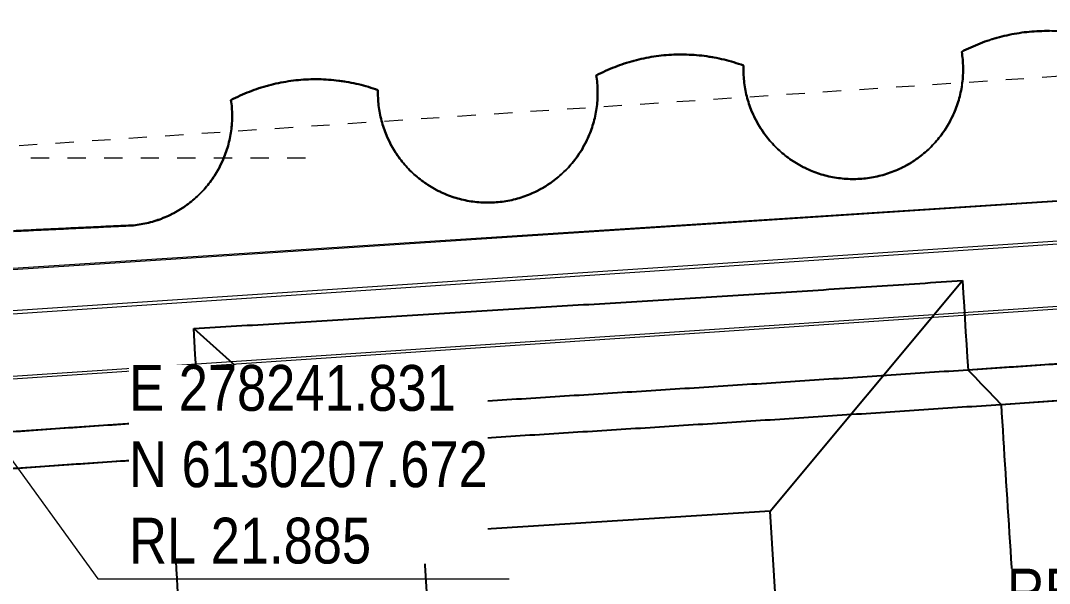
# Model space of a CAD drawing. Header units: metres. Extents: x -1161 to -1081, y 0 to 563.
# Drawn here: x -1104.68 to -1099.06, y 542.79 to 545.87 of the extents above; entities that cross this region are included whole.
import ezdxf

# ---------------------------------------------------------------- set-up
doc = ezdxf.new("R2010")
doc.units = ezdxf.units.M
doc.linetypes.add('JacobsGridLine', pattern=[0.0145, 0.01, -0.001, 0.0025, -0.001])
for name, color, linetype, lineweight in [('A-FLOR', 7, 'Continuous', 50), ('A-GENM', 7, 'Continuous', 35), ('G-ANNO-DIMS', 7, 'Continuous', 9), ('G-ANNO-TEXT', 7, 'Continuous', 9), ('S-GRID', 7, 'Continuous', 9)]:
    doc.layers.add(name, color=color, linetype=linetype, lineweight=lineweight)
doc.styles.add('Arial Narrow_2', font='ARIALN.TTF', dxfattribs={"height": 0.25})

# ---------------------------------------------------------------- blocks, each defined once
blk = doc.blocks.new('Top of Pavement - RL A - Top of Pavement - RL A-68818558-DRG-2873121 - DECK SLAB GENERAL ARRANGEMENT PLAN')
at = {"layer": 'A-GENM', "color": 9, "lineweight": 25, "true_color": 0xbebebe}
for points, knots in [([(143.5467, 1.6224), (143.5283, 1.6768), (143.465, 1.8639), (143.3567, 2.1838), (143.2218, 2.5821), (143.0872, 2.9805), (142.9528, 3.379), (142.8189, 3.7777), (142.6854, 4.1765), (142.5519, 4.5753), (142.4183, 4.9741), (142.2845, 5.3728), (142.173, 5.7051), (142.0841, 5.971), (141.9954, 6.2369), (141.9069, 6.503), (141.8175, 6.7687), (141.7497, 6.9678), (141.6814, 7.1667), (141.6137, 7.3658), (141.5475, 7.5654), (141.4836, 7.7657), (141.4228, 7.967), (141.3447, 8.2363), (141.2518, 8.5744), (141.1435, 8.9808), (141.0365, 9.3875), (140.9286, 9.794), (140.8203, 10.2004), (140.7122, 10.6069), (140.6043, 11.0134), (140.5236, 11.3171), (140.4789, 11.4853), (140.4702, 11.5181)], [-0.67459327, -0.67459327, -0.67459327, -0.67459327, -0.6734104, -0.67052023, -0.66763006, -0.66473988, -0.66184971, -0.65895954, -0.65606936, -0.65317919, -0.65028902, -0.64739884, -0.64450867, -0.64306358, -0.6416185, -0.63872832, -0.63728324, -0.63583815, -0.63439306, -0.63294798, -0.63150289, -0.6300578, -0.62861272, -0.62716763, -0.62427746, -0.62138728, -0.61849711, -0.61560694, -0.61271676, -0.60982659, -0.60693642, -0.60404624, -0.60334785, -0.60334785, -0.60334785, -0.60334785]), ([(141.17, 8.1234), (141.1892, 8.056), (141.2282, 7.9213), (141.2891, 7.7201), (141.3529, 7.5197), (141.4192, 7.3202), (141.4869, 7.1211), (141.5552, 6.9222), (141.623, 6.7231), (141.7123, 6.4573), (141.7787, 6.2578), (141.823, 6.1248)], [0.62716763, 0.62716763, 0.62716763, 0.62716763, 0.62861272, 0.6300578, 0.63150289, 0.63294798, 0.63439306, 0.63583815, 0.63728324, 0.63872832, 0.6416185, 0.6416185, 0.6416185, 0.6416185]), ([(141.823, 6.1248), (141.8452, 6.0583), (141.8895, 5.9253), (141.9785, 5.6594), (142.09, 5.3272), (142.2238, 4.9285), (142.3574, 4.5297), (142.4908, 4.1308), (142.6243, 3.732), (142.7582, 3.3333), (142.8478, 3.0677), (142.8927, 2.9349)], [0.6416185, 0.6416185, 0.6416185, 0.6416185, 0.64306358, 0.64450867, 0.64739884, 0.65028902, 0.65317919, 0.65606936, 0.65895954, 0.66184971, 0.66473988, 0.66473988, 0.66473988, 0.66473988]), ([(142.8927, 2.9349), (142.9375, 2.8021), (143.0273, 2.5365), (143.1621, 2.1381), (143.297, 1.7398), (143.4318, 1.3415), (143.5666, 0.9431), (143.7014, 0.5448), (143.8362, 0.1465), (143.971, -0.2519), (144.1058, -0.6502), (144.2406, -1.0485), (144.3754, -1.4469), (144.4909, -1.7881), (144.5615, -1.9966), (144.5871, -2.0723)], [0.66473988, 0.66473988, 0.66473988, 0.66473988, 0.66763006, 0.67052023, 0.6734104, 0.67630058, 0.67919075, 0.68208092, 0.6849711, 0.68786127, 0.69075145, 0.69364162, 0.69653179, 0.69942197, 0.7010705, 0.7010705, 0.7010705, 0.7010705])]:
    blk.add_open_spline(points, degree=3, knots=knots, dxfattribs=at)
blk = doc.blocks.new('T2DPAA-T2D-C3S-RS-M3D-100334_rvt-1-DRG-2873121 - DECK SLAB GENERAL ARRANGEMENT PLAN')
at = {"layer": 'A-GENM', "color": 254, "lineweight": 25, "true_color": 0xd1d1d1}
for p, q in [((-1100.5864, 543.1896), (-1099.536, 544.448)), ((-1103.7339, 544.1856), (-1103.1032, 543.6229)), ((-1103.102, 543.6218), (-1103.0803, 543.6025)), ((-1103.0798, 543.6021), (-1102.4823, 543.069)), ((-1100.5864, 543.1896), (-1102.4823, 543.069)), ((-1100.4856, 541.5934), (-1100.5864, 543.1896)), ((-1102.4823, 543.069), (-1102.4349, 542.3176))]:
    blk.add_line(p, q, dxfattribs=at)
at = {"layer": 'A-GENM', "color": 9, "lineweight": 25, "true_color": 0xbebebe, "flags": 128}
for points in [[(-1099.536, 544.448), (-1099.5315, 544.3782), (-1099.527, 544.3084), (-1099.5226, 544.2386), (-1099.5181, 544.1688), (-1099.5136, 544.099), (-1099.5092, 544.0292), (-1099.5047, 543.9594)], [(-1103.7033, 543.6898), (-1103.7077, 543.7607), (-1103.712, 543.8315), (-1103.7164, 543.9023), (-1103.7208, 543.9731), (-1103.7251, 544.044), (-1103.7295, 544.1148), (-1103.7339, 544.1856)], [(-1099.5047, 543.9594), (-1099.4687, 543.9219), (-1099.4328, 543.8844), (-1099.3968, 543.8469), (-1099.3609, 543.8095), (-1099.3249, 543.772)], [(-1103.865, 543.4804), (-1103.8327, 543.5223), (-1103.8003, 543.5642), (-1103.768, 543.606), (-1103.7357, 543.6479), (-1103.704, 543.6889)]]:
    blk.add_lwpolyline(points, dxfattribs=at)
at = {"layer": 'A-GENM', "color": 9, "lineweight": 25, "true_color": 0xbebebe}
for points in [[(-1099.3339, 545.7763), (-1099.3161, 545.7811), (-1099.2982, 545.7853), (-1099.2802, 545.7891)], [(-1099.2802, 545.7891), (-1099.2621, 545.7929), (-1099.244, 545.7961), (-1099.2258, 545.7989)], [(-1099.2258, 545.7989), (-1099.2076, 545.8016), (-1099.1893, 545.8039), (-1099.171, 545.8057)], [(-1099.171, 545.8057), (-1099.1526, 545.8074), (-1099.1343, 545.8087), (-1099.1159, 545.8094)], [(-1099.1159, 545.8094), (-1099.0975, 545.8101), (-1099.0791, 545.8103), (-1099.0606, 545.8101)], [(-1099.4898, 545.7205), (-1099.473, 545.7281), (-1099.456, 545.7353), (-1099.4389, 545.742)], [(-1099.4389, 545.742), (-1099.4217, 545.7487), (-1099.4044, 545.7549), (-1099.3869, 545.7606)], [(-1101.2759, 545.6605), (-1101.2579, 545.6643), (-1101.2397, 545.6675), (-1101.2215, 545.6703)], [(-1101.2215, 545.6703), (-1101.2033, 545.6731), (-1101.185, 545.6753), (-1101.1666, 545.6771)], [(-1101.1666, 545.6771), (-1101.1483, 545.6788), (-1101.1299, 545.6801), (-1101.1115, 545.6808)], [(-1101.1115, 545.6808), (-1101.0931, 545.6815), (-1101.0747, 545.6817), (-1101.0562, 545.6815)], [(-1101.0562, 545.6815), (-1101.0378, 545.6812), (-1101.0194, 545.6804), (-1101.001, 545.6791)], [(-1101.001, 545.6791), (-1100.9826, 545.6778), (-1100.9643, 545.676), (-1100.946, 545.6736)], [(-1100.946, 545.6736), (-1100.9278, 545.6713), (-1100.9095, 545.6685), (-1100.8914, 545.6652)], [(-1099.5394, 545.6963), (-1099.5231, 545.7048), (-1099.5066, 545.7129), (-1099.4898, 545.7205)], [(-1099.5342, 545.654), (-1099.5354, 545.6681), (-1099.5372, 545.6822), (-1099.5394, 545.6963)], [(-1101.4347, 545.6134), (-1101.4175, 545.6201), (-1101.4002, 545.6263), (-1101.3827, 545.632)], [(-1101.3297, 545.6477), (-1101.3119, 545.6525), (-1101.2939, 545.6568), (-1101.2759, 545.6605)], [(-1100.8914, 545.6652), (-1100.8733, 545.6619), (-1100.8553, 545.658), (-1100.8374, 545.6537)], [(-1100.8374, 545.6537), (-1100.8195, 545.6494), (-1100.8017, 545.6446), (-1100.784, 545.6393)], [(-1100.784, 545.6393), (-1100.7664, 545.634), (-1100.7489, 545.6282), (-1100.7316, 545.622)], [(-1100.7316, 545.622), (-1100.7321, 545.6078), (-1100.732, 545.5936), (-1100.7315, 545.5795)], [(-1099.532, 545.6114), (-1099.5322, 545.6256), (-1099.533, 545.6398), (-1099.5342, 545.654)], [(-1101.5353, 545.5676), (-1101.519, 545.5762), (-1101.5024, 545.5843), (-1101.4856, 545.5919)], [(-1101.5301, 545.5254), (-1101.5313, 545.5395), (-1101.533, 545.5536), (-1101.5353, 545.5676)], [(-1101.4856, 545.5919), (-1101.4688, 545.5995), (-1101.4519, 545.6067), (-1101.4347, 545.6134)], [(-1100.7315, 545.5795), (-1100.731, 545.5653), (-1100.73, 545.5512), (-1100.7284, 545.5371)], [(-1099.5366, 545.5264), (-1099.5349, 545.5405), (-1099.5336, 545.5547), (-1099.5328, 545.5688)], [(-1099.5328, 545.5688), (-1099.532, 545.583), (-1099.5318, 545.5972), (-1099.532, 545.6114)], [(-1103.3248, 545.5129), (-1103.307, 545.5176), (-1103.2891, 545.5219), (-1103.2711, 545.5256)], [(-1103.2711, 545.5256), (-1103.2531, 545.5294), (-1103.2349, 545.5326), (-1103.2168, 545.5354)], [(-1103.2168, 545.5354), (-1103.1986, 545.5381), (-1103.1803, 545.5404), (-1103.162, 545.5421)], [(-1103.162, 545.5421), (-1103.1437, 545.5439), (-1103.1253, 545.5451), (-1103.1069, 545.5458)], [(-1103.1069, 545.5458), (-1103.0886, 545.5466), (-1103.0702, 545.5468), (-1103.0518, 545.5465)], [(-1103.0518, 545.5465), (-1103.0334, 545.5462), (-1103.015, 545.5454), (-1102.9967, 545.5441)], [(-1102.9967, 545.5441), (-1102.9783, 545.5428), (-1102.96, 545.541), (-1102.9417, 545.5387)], [(-1102.9417, 545.5387), (-1102.9235, 545.5364), (-1102.9053, 545.5336), (-1102.8872, 545.5303)], [(-1102.8872, 545.5303), (-1102.8691, 545.527), (-1102.8511, 545.5232), (-1102.8332, 545.5189)], [(-1102.8332, 545.5189), (-1102.8154, 545.5146), (-1102.7976, 545.5098), (-1102.78, 545.5045)], [(-1102.78, 545.5045), (-1102.7624, 545.4992), (-1102.7449, 545.4934), (-1102.7276, 545.4872)], [(-1101.5279, 545.4828), (-1101.5281, 545.497), (-1101.5288, 545.5112), (-1101.5301, 545.5254)], [(-1100.7284, 545.5371), (-1100.7269, 545.5231), (-1100.7249, 545.509), (-1100.7224, 545.4951)], [(-1099.5435, 545.4844), (-1099.5407, 545.4983), (-1099.5384, 545.5123), (-1099.5366, 545.5264)], [(-1103.5301, 545.433), (-1103.5138, 545.4415), (-1103.4972, 545.4496), (-1103.4805, 545.4572)], [(-1103.4805, 545.4572), (-1103.4637, 545.4648), (-1103.4468, 545.4719), (-1103.4296, 545.4786)], [(-1103.4296, 545.4786), (-1103.4125, 545.4853), (-1103.3951, 545.4915), (-1103.3777, 545.4972)], [(-1102.7276, 545.4872), (-1102.7279, 545.4732), (-1102.7278, 545.4591), (-1102.7271, 545.4451)], [(-1101.5287, 545.4402), (-1101.5279, 545.4544), (-1101.5276, 545.4686), (-1101.5279, 545.4828)], [(-1100.7224, 545.4951), (-1100.7199, 545.4812), (-1100.7169, 545.4673), (-1100.7134, 545.4536)], [(-1100.7134, 545.4536), (-1100.7099, 545.4399), (-1100.7059, 545.4263), (-1100.7014, 545.4128)], [(-1099.5533, 545.4429), (-1099.5495, 545.4566), (-1099.5463, 545.4704), (-1099.5435, 545.4844)], [(-1103.5254, 545.3912), (-1103.5265, 545.4052), (-1103.528, 545.4191), (-1103.5301, 545.433)], [(-1103.5238, 545.3491), (-1103.5238, 545.3631), (-1103.5244, 545.3772), (-1103.5254, 545.3912)], [(-1102.7271, 545.4451), (-1102.7265, 545.431), (-1102.7253, 545.417), (-1102.7237, 545.4031)], [(-1102.7237, 545.4031), (-1102.722, 545.3891), (-1102.7199, 545.3752), (-1102.7173, 545.3614)], [(-1101.5394, 545.3558), (-1101.5366, 545.3697), (-1101.5343, 545.3837), (-1101.5325, 545.3978)], [(-1101.5325, 545.3978), (-1101.5307, 545.4119), (-1101.5295, 545.4261), (-1101.5287, 545.4402)], [(-1100.7014, 545.4128), (-1100.697, 545.3994), (-1100.6921, 545.3861), (-1100.6867, 545.373)], [(-1099.5816, 545.3626), (-1099.5759, 545.3756), (-1099.5707, 545.3888), (-1099.566, 545.4022)], [(-1099.566, 545.4022), (-1099.5613, 545.4156), (-1099.5571, 545.4292), (-1099.5533, 545.4429)], [(-1103.525, 545.307), (-1103.5241, 545.321), (-1103.5237, 545.3351), (-1103.5238, 545.3491)], [(-1102.7173, 545.3614), (-1102.7147, 545.3476), (-1102.7116, 545.3339), (-1102.708, 545.3203)], [(-1101.5492, 545.3143), (-1101.5454, 545.328), (-1101.5421, 545.3418), (-1101.5394, 545.3558)], [(-1100.6867, 545.373), (-1100.6813, 545.36), (-1100.6754, 545.3471), (-1100.6691, 545.3344)], [(-1100.6691, 545.3344), (-1100.6628, 545.3217), (-1100.6561, 545.3093), (-1100.6489, 545.2971)], [(-1099.6, 545.3241), (-1099.5934, 545.3367), (-1099.5873, 545.3495), (-1099.5816, 545.3626)], [(-1103.5292, 545.2651), (-1103.5273, 545.279), (-1103.5259, 545.293), (-1103.525, 545.307)], [(-1102.708, 545.3203), (-1102.7044, 545.3067), (-1102.7004, 545.2933), (-1102.6959, 545.28)], [(-1102.6959, 545.28), (-1102.6913, 545.2667), (-1102.6864, 545.2535), (-1102.6809, 545.2406)], [(-1101.5619, 545.2736), (-1101.5572, 545.287), (-1101.5529, 545.3006), (-1101.5492, 545.3143)], [(-1100.6489, 545.2971), (-1100.6417, 545.2849), (-1100.6341, 545.2729), (-1100.626, 545.2613)], [(-1099.6446, 545.2516), (-1099.6363, 545.2631), (-1099.6284, 545.275), (-1099.621, 545.2871)], [(-1099.621, 545.2871), (-1099.6136, 545.2992), (-1099.6065, 545.3115), (-1099.6, 545.3241)], [(-1103.5464, 545.1827), (-1103.5426, 545.1963), (-1103.5392, 545.2099), (-1103.5364, 545.2236)], [(-1103.5364, 545.2236), (-1103.5335, 545.2374), (-1103.5311, 545.2512), (-1103.5292, 545.2651)], [(-1102.6809, 545.2406), (-1102.6755, 545.2276), (-1102.6696, 545.2149), (-1102.6632, 545.2023)], [(-1101.5958, 545.1955), (-1101.5892, 545.2081), (-1101.5831, 545.2209), (-1101.5775, 545.234)], [(-1101.5775, 545.234), (-1101.5718, 545.247), (-1101.5666, 545.2602), (-1101.5619, 545.2736)], [(-1100.626, 545.2613), (-1100.618, 545.2496), (-1100.6096, 545.2382), (-1100.6007, 545.2272)], [(-1100.6007, 545.2272), (-1100.5919, 545.2161), (-1100.5827, 545.2054), (-1100.5731, 545.195)], [(-1099.6707, 545.2179), (-1099.6616, 545.2288), (-1099.6529, 545.24), (-1099.6446, 545.2516)], [(-1103.5593, 545.1427), (-1103.5545, 545.1559), (-1103.5502, 545.1692), (-1103.5464, 545.1827)], [(-1102.6632, 545.2023), (-1102.6569, 545.1898), (-1102.6501, 545.1775), (-1102.6429, 545.1654)], [(-1102.6429, 545.1654), (-1102.6357, 545.1533), (-1102.6281, 545.1415), (-1102.6201, 545.13)], [(-1101.6168, 545.1585), (-1101.6094, 545.1706), (-1101.6024, 545.1829), (-1101.5958, 545.1955)], [(-1100.5731, 545.195), (-1100.5635, 545.1845), (-1100.5535, 545.1745), (-1100.5432, 545.1648)], [(-1100.5432, 545.1648), (-1100.5329, 545.1551), (-1100.5222, 545.1457), (-1100.5113, 545.1368)], [(-1099.7297, 545.1564), (-1099.7191, 545.166), (-1099.7089, 545.1759), (-1099.6991, 545.1861)], [(-1099.6991, 545.1861), (-1099.6893, 545.1964), (-1099.6798, 545.207), (-1099.6707, 545.2179)], [(-1103.5749, 545.1036), (-1103.5692, 545.1164), (-1103.564, 545.1294), (-1103.5593, 545.1427)], [(-1102.6201, 545.13), (-1102.612, 545.1185), (-1102.6036, 545.1072), (-1102.5948, 545.0963)], [(-1101.6665, 545.0893), (-1101.6574, 545.1002), (-1101.6487, 545.1115), (-1101.6405, 545.123)], [(-1101.6405, 545.123), (-1101.6322, 545.1345), (-1101.6243, 545.1464), (-1101.6168, 545.1585)], [(-1100.5113, 545.1368), (-1100.5003, 545.1278), (-1100.489, 545.1193), (-1100.4774, 545.1111)], [(-1100.4774, 545.1111), (-1100.4659, 545.103), (-1100.454, 545.0952), (-1100.4419, 545.0879)], [(-1099.7968, 545.104), (-1099.785, 545.1119), (-1099.7735, 545.1202), (-1099.7623, 545.129)], [(-1099.7623, 545.129), (-1099.7511, 545.1378), (-1099.7402, 545.1469), (-1099.7297, 545.1564)], [(-1103.6142, 545.0291), (-1103.6068, 545.0411), (-1103.5998, 545.0533), (-1103.5933, 545.0657)], [(-1103.5933, 545.0657), (-1103.5867, 545.0781), (-1103.5806, 545.0907), (-1103.5749, 545.1036)], [(-1102.5948, 545.0963), (-1102.586, 545.0854), (-1102.5768, 545.0747), (-1102.5672, 545.0645)], [(-1102.5672, 545.0645), (-1102.5576, 545.0542), (-1102.5477, 545.0442), (-1102.5374, 545.0346)], [(-1101.7255, 545.0278), (-1101.715, 545.0374), (-1101.7048, 545.0473), (-1101.6949, 545.0575)], [(-1101.6949, 545.0575), (-1101.6851, 545.0678), (-1101.6756, 545.0784), (-1101.6665, 545.0893)], [(-1100.4419, 545.0879), (-1100.4298, 545.0806), (-1100.4174, 545.0737), (-1100.4048, 545.0673)], [(-1100.4048, 545.0673), (-1100.3922, 545.0608), (-1100.3793, 545.0548), (-1100.3663, 545.0493)], [(-1099.9096, 545.0443), (-1099.8964, 545.0496), (-1099.8834, 545.0553), (-1099.8706, 545.0615)], [(-1099.8706, 545.0615), (-1099.8578, 545.0677), (-1099.8453, 545.0743), (-1099.8329, 545.0814)], [(-1099.8329, 545.0814), (-1099.8206, 545.0885), (-1099.8086, 545.096), (-1099.7968, 545.104)], [(-1103.6377, 544.9942), (-1103.6295, 545.0056), (-1103.6217, 545.0172), (-1103.6142, 545.0291)], [(-1102.5374, 545.0346), (-1102.5272, 545.025), (-1102.5165, 545.0158), (-1102.5056, 545.007)], [(-1102.5056, 545.007), (-1102.4947, 544.9981), (-1102.4835, 544.9896), (-1102.472, 544.9816)], [(-1101.7926, 544.9754), (-1101.7808, 544.9833), (-1101.7693, 544.9917), (-1101.7581, 545.0004)], [(-1101.7581, 545.0004), (-1101.7469, 545.0092), (-1101.7361, 545.0183), (-1101.7255, 545.0278)], [(-1100.3663, 545.0493), (-1100.3533, 545.0438), (-1100.34, 545.0387), (-1100.3267, 545.0341)], [(-1100.3267, 545.0341), (-1100.3133, 545.0295), (-1100.2997, 545.0254), (-1100.286, 545.0218)], [(-1100.286, 545.0218), (-1100.2723, 545.0181), (-1100.2584, 545.0149), (-1100.2445, 545.0123)], [(-1100.2445, 545.0123), (-1100.2305, 545.0096), (-1100.2165, 545.0075), (-1100.2024, 545.0058)], [(-1100.2024, 545.0058), (-1100.1883, 545.0041), (-1100.1741, 545.0029), (-1100.1599, 545.0023)], [(-1100.1599, 545.0023), (-1100.1457, 545.0016), (-1100.1315, 545.0015), (-1100.1173, 545.0018)], [(-1100.1173, 545.0018), (-1100.1031, 545.0022), (-1100.0889, 545.003), (-1100.0748, 545.0044)], [(-1100.0748, 545.0044), (-1100.0606, 545.0057), (-1100.0465, 545.0076), (-1100.0325, 545.0099)], [(-1100.0325, 545.0099), (-1100.0185, 545.0123), (-1100.0046, 545.0151), (-1099.9908, 545.0185)], [(-1099.9908, 545.0185), (-1099.977, 545.0218), (-1099.9633, 545.0256), (-1099.9497, 545.03)], [(-1099.9497, 545.03), (-1099.9362, 545.0343), (-1099.9228, 545.0391), (-1099.9096, 545.0443)], [(-1103.6917, 544.9296), (-1103.682, 544.9397), (-1103.6726, 544.9502), (-1103.6636, 544.961)], [(-1103.6636, 544.961), (-1103.6546, 544.9717), (-1103.646, 544.9828), (-1103.6377, 544.9942)], [(-1102.472, 544.9816), (-1102.4605, 544.9735), (-1102.4487, 544.9659), (-1102.4367, 544.9586)], [(-1102.4367, 544.9586), (-1102.4246, 544.9514), (-1102.4123, 544.9446), (-1102.3998, 544.9382)], [(-1101.8665, 544.9329), (-1101.8537, 544.9391), (-1101.8411, 544.9457), (-1101.8288, 544.9528)], [(-1101.8288, 544.9528), (-1101.8165, 544.9599), (-1101.8044, 544.9674), (-1101.7926, 544.9754)], [(-1103.7543, 544.8733), (-1103.7432, 544.8819), (-1103.7325, 544.891), (-1103.722, 544.9004)], [(-1103.722, 544.9004), (-1103.7116, 544.9098), (-1103.7015, 544.9195), (-1103.6917, 544.9296)], [(-1102.3998, 544.9382), (-1102.3873, 544.9319), (-1102.3745, 544.9259), (-1102.3616, 544.9205)], [(-1102.3616, 544.9205), (-1102.3486, 544.915), (-1102.3355, 544.91), (-1102.3222, 544.9054)], [(-1102.3222, 544.9054), (-1102.3089, 544.9008), (-1102.2955, 544.8968), (-1102.2819, 544.8931)], [(-1102.2819, 544.8931), (-1102.2682, 544.8895), (-1102.2543, 544.8863), (-1102.2403, 544.8837)], [(-1102.2403, 544.8837), (-1102.2264, 544.881), (-1102.2123, 544.8788), (-1102.1982, 544.8772)], [(-1102.0284, 544.8813), (-1102.0144, 544.8837), (-1102.0004, 544.8865), (-1101.9866, 544.8899)], [(-1101.9866, 544.8899), (-1101.9728, 544.8932), (-1101.9591, 544.897), (-1101.9456, 544.9014)], [(-1101.9456, 544.9014), (-1101.932, 544.9057), (-1101.9187, 544.9105), (-1101.9055, 544.9157)], [(-1101.9055, 544.9157), (-1101.8923, 544.921), (-1101.8793, 544.9267), (-1101.8665, 544.9329)], [(-1103.8241, 544.8262), (-1103.8119, 544.8332), (-1103.8, 544.8407), (-1103.7883, 544.8485)], [(-1103.7883, 544.8485), (-1103.7767, 544.8564), (-1103.7653, 544.8646), (-1103.7543, 544.8733)], [(-1102.1982, 544.8772), (-1102.1841, 544.8755), (-1102.17, 544.8743), (-1102.1558, 544.8737)], [(-1102.1558, 544.8737), (-1102.1416, 544.873), (-1102.1274, 544.8729), (-1102.1132, 544.8732)], [(-1102.1132, 544.8732), (-1102.099, 544.8735), (-1102.0848, 544.8744), (-1102.0706, 544.8757)], [(-1102.0706, 544.8757), (-1102.0565, 544.8771), (-1102.0424, 544.879), (-1102.0284, 544.8813)], [(-1103.9799, 544.7635), (-1103.9663, 544.7669), (-1103.9527, 544.7707), (-1103.9394, 544.775)], [(-1103.8998, 544.7894), (-1103.8868, 544.7946), (-1103.8739, 544.8003), (-1103.8613, 544.8065)], [(-1103.8613, 544.8065), (-1103.8487, 544.8126), (-1103.8362, 544.8192), (-1103.8241, 544.8262)], [(-1104.7176, 544.718), (-1104.6813, 544.7198), (-1104.6449, 544.7215), (-1104.6085, 544.7232)], [(-1104.6085, 544.7232), (-1104.5721, 544.7249), (-1104.5357, 544.7267), (-1104.4994, 544.7284)], [(-1104.4994, 544.7284), (-1104.463, 544.7301), (-1104.4266, 544.7318), (-1104.3902, 544.7336)], [(-1104.3902, 544.7336), (-1104.3539, 544.7353), (-1104.3175, 544.737), (-1104.2811, 544.7388)], [(-1104.2811, 544.7388), (-1104.2447, 544.7405), (-1104.2083, 544.7422), (-1104.172, 544.7439)], [(-1104.172, 544.7439), (-1104.1356, 544.7457), (-1104.0992, 544.7474), (-1104.0628, 544.7491)], [(-1104.0628, 544.7491), (-1104.0489, 544.7505), (-1104.0349, 544.7525), (-1104.0211, 544.7549)], [(-1104.0211, 544.7549), (-1104.0073, 544.7573), (-1103.9935, 544.7602), (-1103.9799, 544.7635)], [(-1099.3249, 543.772), (-1099.1891, 543.7811), (-1099.0534, 543.7901), (-1098.9176, 543.7992)], [(-1104.2546, 543.455), (-1104.1248, 543.4639), (-1103.9949, 543.4722), (-1103.865, 543.4804)], [(-1103.8188, 542.7296), (-1103.8342, 542.9799), (-1103.8496, 543.2301), (-1103.865, 543.4804)], [(-1105.0337, 543.4035), (-1104.9688, 543.407), (-1104.8389, 543.4148), (-1104.709, 543.4235), (-1104.6441, 543.4279)], [(-1104.6441, 543.4279), (-1104.5792, 543.4324), (-1104.4494, 543.4416), (-1104.3195, 543.4506), (-1104.2546, 543.455)]]:
    blk.add_open_spline(points, degree=3, dxfattribs=at)
at = {"layer": 'A-GENM', "color": 253, "lineweight": 25, "true_color": 0xa3a3a3}
for points in [[(-1099.2802, 545.7891), (-1099.2982, 545.7853), (-1099.3161, 545.7811), (-1099.3339, 545.7763)], [(-1099.2258, 545.7989), (-1099.244, 545.7961), (-1099.2621, 545.7929), (-1099.2802, 545.7891)], [(-1099.171, 545.8057), (-1099.1893, 545.8039), (-1099.2076, 545.8016), (-1099.2258, 545.7989)], [(-1099.1159, 545.8094), (-1099.1343, 545.8087), (-1099.1526, 545.8074), (-1099.171, 545.8057)], [(-1099.0606, 545.8101), (-1099.0791, 545.8104), (-1099.0975, 545.8101), (-1099.1159, 545.8094)], [(-1099.0055, 545.8077), (-1099.0238, 545.809), (-1099.0422, 545.8098), (-1099.0606, 545.8101)], [(-1099.4389, 545.742), (-1099.456, 545.7353), (-1099.473, 545.7281), (-1099.4898, 545.7205)], [(-1099.3869, 545.7606), (-1099.4044, 545.7549), (-1099.4217, 545.7487), (-1099.4389, 545.742)], [(-1099.3339, 545.7763), (-1099.3517, 545.7716), (-1099.3694, 545.7663), (-1099.3869, 545.7606)], [(-1101.2215, 545.6703), (-1101.2397, 545.6675), (-1101.2579, 545.6643), (-1101.2759, 545.6605)], [(-1101.1666, 545.6771), (-1101.185, 545.6753), (-1101.2033, 545.6731), (-1101.2215, 545.6703)], [(-1101.1115, 545.6808), (-1101.1299, 545.6801), (-1101.1483, 545.6788), (-1101.1666, 545.6771)], [(-1101.0562, 545.6815), (-1101.0747, 545.6817), (-1101.0931, 545.6815), (-1101.1115, 545.6808)], [(-1101.001, 545.6791), (-1101.0194, 545.6804), (-1101.0378, 545.6812), (-1101.0562, 545.6815)], [(-1100.946, 545.6736), (-1100.9643, 545.676), (-1100.9826, 545.6778), (-1101.001, 545.6791)], [(-1100.8914, 545.6652), (-1100.9005, 545.6669), (-1100.9186, 545.6699), (-1100.9369, 545.6725), (-1100.946, 545.6736)], [(-1099.4898, 545.7205), (-1099.5066, 545.7129), (-1099.5231, 545.7048), (-1099.5394, 545.6963)], [(-1099.5394, 545.6963), (-1099.5372, 545.6822), (-1099.5354, 545.6681), (-1099.5342, 545.654)], [(-1101.3827, 545.632), (-1101.4002, 545.6263), (-1101.4175, 545.6201), (-1101.4347, 545.6134)], [(-1101.3297, 545.6477), (-1101.3475, 545.643), (-1101.3651, 545.6377), (-1101.3827, 545.632)], [(-1101.2759, 545.6605), (-1101.2939, 545.6568), (-1101.3119, 545.6525), (-1101.3297, 545.6477)], [(-1100.8374, 545.6537), (-1100.8553, 545.658), (-1100.8733, 545.6619), (-1100.8914, 545.6652)], [(-1100.784, 545.6393), (-1100.8017, 545.6446), (-1100.8195, 545.6494), (-1100.8374, 545.6537)], [(-1100.7316, 545.622), (-1100.7489, 545.6282), (-1100.7664, 545.634), (-1100.784, 545.6393)], [(-1100.7315, 545.5795), (-1100.732, 545.5936), (-1100.7321, 545.6078), (-1100.7316, 545.622)], [(-1099.5342, 545.654), (-1099.533, 545.6398), (-1099.5322, 545.6256), (-1099.532, 545.6114)], [(-1101.4856, 545.5919), (-1101.5024, 545.5843), (-1101.519, 545.5762), (-1101.5353, 545.5676)], [(-1101.5353, 545.5676), (-1101.533, 545.5536), (-1101.5313, 545.5395), (-1101.5301, 545.5254)], [(-1101.4347, 545.6134), (-1101.4519, 545.6067), (-1101.4688, 545.5995), (-1101.4856, 545.5919)], [(-1100.7284, 545.5371), (-1100.73, 545.5512), (-1100.731, 545.5653), (-1100.7315, 545.5795)], [(-1099.5328, 545.5688), (-1099.5336, 545.5547), (-1099.5349, 545.5405), (-1099.5367, 545.5264)], [(-1099.532, 545.6114), (-1099.5318, 545.5972), (-1099.532, 545.583), (-1099.5328, 545.5688)], [(-1103.3248, 545.5129), (-1103.3425, 545.5081), (-1103.3602, 545.5029), (-1103.3777, 545.4972)], [(-1103.2711, 545.5256), (-1103.2891, 545.5219), (-1103.307, 545.5176), (-1103.3248, 545.5129)], [(-1103.2168, 545.5354), (-1103.2349, 545.5326), (-1103.2531, 545.5294), (-1103.2711, 545.5256)], [(-1103.162, 545.5421), (-1103.1803, 545.5404), (-1103.1986, 545.5381), (-1103.2168, 545.5354)], [(-1103.1069, 545.5458), (-1103.1253, 545.5451), (-1103.1437, 545.5439), (-1103.162, 545.5421)], [(-1103.0518, 545.5465), (-1103.0702, 545.5468), (-1103.0886, 545.5466), (-1103.1069, 545.5458)], [(-1102.9967, 545.5441), (-1103.015, 545.5454), (-1103.0334, 545.5462), (-1103.0518, 545.5465)], [(-1102.9417, 545.5387), (-1102.96, 545.541), (-1102.9783, 545.5428), (-1102.9967, 545.5441)], [(-1102.8872, 545.5303), (-1102.8963, 545.5319), (-1102.9144, 545.535), (-1102.9326, 545.5376), (-1102.9417, 545.5387)], [(-1102.8332, 545.5189), (-1102.8511, 545.5232), (-1102.8691, 545.527), (-1102.8872, 545.5303)], [(-1102.78, 545.5045), (-1102.7976, 545.5098), (-1102.8154, 545.5146), (-1102.8332, 545.5189)], [(-1102.7276, 545.4872), (-1102.7449, 545.4934), (-1102.7624, 545.4992), (-1102.78, 545.5045)], [(-1101.5301, 545.5254), (-1101.5288, 545.5112), (-1101.5281, 545.497), (-1101.5279, 545.4828)], [(-1100.7224, 545.4951), (-1100.7249, 545.509), (-1100.7269, 545.5231), (-1100.7284, 545.5371)], [(-1099.5367, 545.5264), (-1099.5384, 545.5123), (-1099.5407, 545.4983), (-1099.5435, 545.4844)], [(-1103.4805, 545.4572), (-1103.4972, 545.4496), (-1103.5138, 545.4415), (-1103.5301, 545.433)], [(-1103.4296, 545.4786), (-1103.4468, 545.4719), (-1103.4637, 545.4648), (-1103.4805, 545.4572)], [(-1103.3777, 545.4972), (-1103.3951, 545.4915), (-1103.4125, 545.4853), (-1103.4296, 545.4786)], [(-1102.7271, 545.4451), (-1102.7278, 545.4591), (-1102.7279, 545.4732), (-1102.7276, 545.4872)], [(-1101.5279, 545.4828), (-1101.5276, 545.4686), (-1101.5279, 545.4544), (-1101.5287, 545.4402)], [(-1100.7134, 545.4536), (-1100.7169, 545.4673), (-1100.7199, 545.4812), (-1100.7224, 545.4951)], [(-1100.7014, 545.4129), (-1100.7059, 545.4263), (-1100.7099, 545.4399), (-1100.7134, 545.4536)], [(-1099.5435, 545.4844), (-1099.5463, 545.4704), (-1099.5495, 545.4566), (-1099.5533, 545.4429)], [(-1103.5301, 545.433), (-1103.528, 545.4191), (-1103.5265, 545.4052), (-1103.5254, 545.3912)], [(-1103.5254, 545.3912), (-1103.5244, 545.3772), (-1103.5238, 545.3631), (-1103.5238, 545.3491)], [(-1102.7237, 545.4031), (-1102.7253, 545.417), (-1102.7265, 545.431), (-1102.7271, 545.4451)], [(-1102.7173, 545.3614), (-1102.7199, 545.3752), (-1102.722, 545.3891), (-1102.7237, 545.4031)], [(-1101.5325, 545.3978), (-1101.5343, 545.3837), (-1101.5366, 545.3697), (-1101.5393, 545.3558)], [(-1101.5287, 545.4402), (-1101.5294, 545.4261), (-1101.5307, 545.4119), (-1101.5325, 545.3978)], [(-1100.6867, 545.373), (-1100.6921, 545.3861), (-1100.697, 545.3994), (-1100.7014, 545.4129)], [(-1099.566, 545.4022), (-1099.5707, 545.3888), (-1099.5759, 545.3756), (-1099.5816, 545.3626)], [(-1099.5533, 545.4429), (-1099.5571, 545.4292), (-1099.5613, 545.4156), (-1099.566, 545.4022)], [(-1103.5238, 545.3491), (-1103.5237, 545.3351), (-1103.5241, 545.321), (-1103.525, 545.307)], [(-1102.708, 545.3203), (-1102.7116, 545.3339), (-1102.7147, 545.3476), (-1102.7173, 545.3614)], [(-1101.5393, 545.3558), (-1101.5421, 545.3418), (-1101.5454, 545.328), (-1101.5492, 545.3143)], [(-1100.6691, 545.3344), (-1100.6754, 545.3471), (-1100.6813, 545.36), (-1100.6867, 545.373)], [(-1100.6489, 545.2971), (-1100.6561, 545.3093), (-1100.6628, 545.3217), (-1100.6691, 545.3344)], [(-1099.5816, 545.3626), (-1099.5873, 545.3495), (-1099.5934, 545.3367), (-1099.6, 545.3241)], [(-1103.525, 545.307), (-1103.5255, 545.3), (-1103.5266, 545.286), (-1103.5283, 545.2721), (-1103.5292, 545.2651)], [(-1102.6959, 545.28), (-1102.7004, 545.2933), (-1102.7044, 545.3067), (-1102.708, 545.3203)], [(-1102.6809, 545.2406), (-1102.6864, 545.2535), (-1102.6913, 545.2667), (-1102.6959, 545.28)], [(-1101.5492, 545.3143), (-1101.5529, 545.3006), (-1101.5572, 545.287), (-1101.5619, 545.2736)], [(-1100.626, 545.2613), (-1100.6341, 545.2729), (-1100.6417, 545.2849), (-1100.6489, 545.2971)], [(-1099.621, 545.2871), (-1099.6284, 545.275), (-1099.6363, 545.2631), (-1099.6446, 545.2516)], [(-1099.6, 545.3241), (-1099.6065, 545.3115), (-1099.6135, 545.2992), (-1099.621, 545.2871)], [(-1103.5364, 545.2236), (-1103.5392, 545.2099), (-1103.5426, 545.1963), (-1103.5464, 545.1827)], [(-1103.5292, 545.2651), (-1103.5311, 545.2512), (-1103.5335, 545.2374), (-1103.5364, 545.2236)], [(-1102.6632, 545.2023), (-1102.6696, 545.2149), (-1102.6755, 545.2276), (-1102.6809, 545.2406)], [(-1101.5775, 545.234), (-1101.5831, 545.2209), (-1101.5892, 545.2081), (-1101.5958, 545.1955)], [(-1101.5619, 545.2736), (-1101.5666, 545.2602), (-1101.5718, 545.247), (-1101.5775, 545.234)], [(-1100.6007, 545.2272), (-1100.6096, 545.2382), (-1100.618, 545.2496), (-1100.626, 545.2613)], [(-1100.5731, 545.195), (-1100.5827, 545.2054), (-1100.5919, 545.2161), (-1100.6007, 545.2272)], [(-1099.6446, 545.2516), (-1099.6529, 545.24), (-1099.6616, 545.2288), (-1099.6707, 545.2179)], [(-1103.5464, 545.1827), (-1103.5502, 545.1692), (-1103.5545, 545.1559), (-1103.5593, 545.1427)], [(-1102.6429, 545.1654), (-1102.6501, 545.1775), (-1102.6569, 545.1898), (-1102.6632, 545.2023)], [(-1102.6201, 545.13), (-1102.6281, 545.1415), (-1102.6357, 545.1533), (-1102.6429, 545.1654)], [(-1101.5958, 545.1955), (-1101.6024, 545.1829), (-1101.6094, 545.1706), (-1101.6168, 545.1585)], [(-1100.5432, 545.1648), (-1100.5535, 545.1745), (-1100.5635, 545.1845), (-1100.5731, 545.195)], [(-1100.5113, 545.1368), (-1100.5222, 545.1457), (-1100.5329, 545.1551), (-1100.5432, 545.1648)], [(-1099.6991, 545.1861), (-1099.7089, 545.1759), (-1099.7191, 545.166), (-1099.7297, 545.1564)], [(-1099.6707, 545.2179), (-1099.6798, 545.207), (-1099.6893, 545.1964), (-1099.6991, 545.1861)], [(-1103.5593, 545.1427), (-1103.564, 545.1294), (-1103.5692, 545.1164), (-1103.5749, 545.1036)], [(-1102.5948, 545.0963), (-1102.6036, 545.1072), (-1102.612, 545.1185), (-1102.6201, 545.13)], [(-1101.6405, 545.123), (-1101.6487, 545.1114), (-1101.6574, 545.1002), (-1101.6665, 545.0893)], [(-1101.6168, 545.1585), (-1101.6243, 545.1464), (-1101.6322, 545.1345), (-1101.6405, 545.123)], [(-1100.4775, 545.1111), (-1100.489, 545.1193), (-1100.5003, 545.1278), (-1100.5113, 545.1368)], [(-1100.4419, 545.0879), (-1100.454, 545.0952), (-1100.4659, 545.103), (-1100.4775, 545.1111)], [(-1099.7623, 545.129), (-1099.7735, 545.1202), (-1099.785, 545.1119), (-1099.7968, 545.104)], [(-1099.7297, 545.1564), (-1099.7402, 545.1469), (-1099.7511, 545.1378), (-1099.7623, 545.129)], [(-1103.5933, 545.0657), (-1103.5998, 545.0533), (-1103.6068, 545.0411), (-1103.6142, 545.0291)], [(-1103.5749, 545.1036), (-1103.5806, 545.0907), (-1103.5867, 545.0781), (-1103.5933, 545.0657)], [(-1102.5672, 545.0645), (-1102.5767, 545.0747), (-1102.586, 545.0854), (-1102.5948, 545.0963)], [(-1102.5374, 545.0346), (-1102.5477, 545.0442), (-1102.5576, 545.0542), (-1102.5672, 545.0645)], [(-1101.6949, 545.0575), (-1101.7048, 545.0473), (-1101.715, 545.0374), (-1101.7255, 545.0278)], [(-1101.6665, 545.0893), (-1101.6756, 545.0784), (-1101.6851, 545.0678), (-1101.6949, 545.0575)], [(-1100.4048, 545.0673), (-1100.4174, 545.0737), (-1100.4298, 545.0806), (-1100.4419, 545.0879)], [(-1100.3663, 545.0493), (-1100.3793, 545.0548), (-1100.3922, 545.0608), (-1100.4048, 545.0673)], [(-1099.8706, 545.0615), (-1099.8834, 545.0553), (-1099.8964, 545.0496), (-1099.9096, 545.0443)], [(-1099.833, 545.0814), (-1099.8453, 545.0743), (-1099.8578, 545.0677), (-1099.8706, 545.0615)], [(-1099.7968, 545.104), (-1099.8086, 545.096), (-1099.8206, 545.0885), (-1099.833, 545.0814)], [(-1103.6142, 545.0291), (-1103.6217, 545.0172), (-1103.6295, 545.0056), (-1103.6377, 544.9942)], [(-1102.5056, 545.007), (-1102.5166, 545.0158), (-1102.5272, 545.025), (-1102.5374, 545.0346)], [(-1102.472, 544.9816), (-1102.4835, 544.9896), (-1102.4947, 544.9981), (-1102.5056, 545.007)], [(-1101.7581, 545.0004), (-1101.7693, 544.9917), (-1101.7808, 544.9833), (-1101.7926, 544.9754)], [(-1101.7255, 545.0278), (-1101.7361, 545.0183), (-1101.7469, 545.0092), (-1101.7581, 545.0004)], [(-1100.3267, 545.0341), (-1100.34, 545.0387), (-1100.3533, 545.0438), (-1100.3663, 545.0493)], [(-1100.286, 545.0218), (-1100.2997, 545.0254), (-1100.3133, 545.0295), (-1100.3267, 545.0341)], [(-1100.2445, 545.0123), (-1100.2584, 545.0149), (-1100.2723, 545.0181), (-1100.286, 545.0218)], [(-1100.2024, 545.0058), (-1100.2165, 545.0075), (-1100.2305, 545.0096), (-1100.2445, 545.0123)], [(-1100.1599, 545.0023), (-1100.1741, 545.003), (-1100.1883, 545.0041), (-1100.2024, 545.0058)], [(-1100.1173, 545.0018), (-1100.1315, 545.0015), (-1100.1457, 545.0016), (-1100.1599, 545.0023)], [(-1100.0748, 545.0044), (-1100.0889, 545.003), (-1100.1031, 545.0022), (-1100.1173, 545.0018)], [(-1100.0325, 545.0099), (-1100.0465, 545.0076), (-1100.0606, 545.0057), (-1100.0748, 545.0044)], [(-1099.9908, 545.0185), (-1100.0046, 545.0151), (-1100.0185, 545.0123), (-1100.0325, 545.0099)], [(-1099.9497, 545.0299), (-1099.9633, 545.0256), (-1099.977, 545.0218), (-1099.9908, 545.0185)], [(-1099.9096, 545.0443), (-1099.9228, 545.0391), (-1099.9362, 545.0343), (-1099.9497, 545.0299)], [(-1103.6636, 544.961), (-1103.6726, 544.9502), (-1103.682, 544.9397), (-1103.6918, 544.9296)], [(-1103.6377, 544.9942), (-1103.646, 544.9828), (-1103.6546, 544.9717), (-1103.6636, 544.961)], [(-1102.4367, 544.9586), (-1102.4487, 544.9659), (-1102.4605, 544.9735), (-1102.472, 544.9816)], [(-1102.3998, 544.9382), (-1102.4123, 544.9446), (-1102.4246, 544.9514), (-1102.4367, 544.9586)], [(-1101.8288, 544.9528), (-1101.8411, 544.9457), (-1101.8537, 544.9391), (-1101.8665, 544.9329)], [(-1101.7926, 544.9754), (-1101.8044, 544.9674), (-1101.8165, 544.9599), (-1101.8288, 544.9528)], [(-1103.722, 544.9004), (-1103.7325, 544.8909), (-1103.7432, 544.8819), (-1103.7543, 544.8733)], [(-1103.6918, 544.9296), (-1103.7015, 544.9195), (-1103.7116, 544.9098), (-1103.722, 544.9004)], [(-1102.3616, 544.9204), (-1102.3745, 544.9259), (-1102.3873, 544.9318), (-1102.3998, 544.9382)], [(-1102.3222, 544.9054), (-1102.3355, 544.91), (-1102.3486, 544.915), (-1102.3616, 544.9204)], [(-1102.2819, 544.8931), (-1102.2955, 544.8968), (-1102.3089, 544.9008), (-1102.3222, 544.9054)], [(-1102.2403, 544.8837), (-1102.2543, 544.8863), (-1102.2682, 544.8895), (-1102.2819, 544.8931)], [(-1102.1982, 544.8772), (-1102.2123, 544.8788), (-1102.2264, 544.881), (-1102.2403, 544.8837)], [(-1101.9866, 544.8899), (-1102.0004, 544.8865), (-1102.0144, 544.8837), (-1102.0284, 544.8813)], [(-1101.9456, 544.9013), (-1101.9591, 544.897), (-1101.9728, 544.8932), (-1101.9866, 544.8899)], [(-1101.9055, 544.9157), (-1101.9187, 544.9105), (-1101.932, 544.9057), (-1101.9456, 544.9013)], [(-1101.8665, 544.9329), (-1101.8793, 544.9267), (-1101.8923, 544.921), (-1101.9055, 544.9157)], [(-1103.7884, 544.8485), (-1103.8, 544.8407), (-1103.8119, 544.8332), (-1103.8241, 544.8262)], [(-1103.7543, 544.8733), (-1103.7653, 544.8646), (-1103.7767, 544.8564), (-1103.7884, 544.8485)], [(-1102.1558, 544.8737), (-1102.17, 544.8743), (-1102.1841, 544.8755), (-1102.1982, 544.8772)], [(-1102.1132, 544.8732), (-1102.1274, 544.8728), (-1102.1416, 544.873), (-1102.1558, 544.8737)], [(-1102.0706, 544.8758), (-1102.0848, 544.8744), (-1102.099, 544.8735), (-1102.1132, 544.8732)], [(-1102.0284, 544.8813), (-1102.0424, 544.879), (-1102.0565, 544.8771), (-1102.0706, 544.8758)], [(-1103.9394, 544.775), (-1103.9527, 544.7707), (-1103.9663, 544.7669), (-1103.9799, 544.7635)], [(-1103.8998, 544.7894), (-1103.9128, 544.7841), (-1103.926, 544.7794), (-1103.9394, 544.775)], [(-1103.8613, 544.8065), (-1103.8739, 544.8003), (-1103.8868, 544.7946), (-1103.8998, 544.7894)], [(-1103.8241, 544.8262), (-1103.8362, 544.8192), (-1103.8487, 544.8126), (-1103.8613, 544.8065)], [(-1104.6085, 544.7232), (-1104.6449, 544.7215), (-1104.6813, 544.7198), (-1104.7176, 544.718)], [(-1104.4994, 544.7284), (-1104.5357, 544.7267), (-1104.5721, 544.7249), (-1104.6085, 544.7232)], [(-1104.3902, 544.7336), (-1104.4266, 544.7318), (-1104.463, 544.7301), (-1104.4994, 544.7284)], [(-1104.2811, 544.7388), (-1104.3175, 544.737), (-1104.3539, 544.7353), (-1104.3902, 544.7336)], [(-1104.172, 544.7439), (-1104.2083, 544.7422), (-1104.2447, 544.7405), (-1104.2811, 544.7388)], [(-1104.0628, 544.7491), (-1104.0992, 544.7474), (-1104.1356, 544.7457), (-1104.172, 544.7439)], [(-1104.0211, 544.7549), (-1104.0349, 544.7525), (-1104.0489, 544.7505), (-1104.0628, 544.7491)], [(-1103.9799, 544.7635), (-1103.9935, 544.7602), (-1104.0073, 544.7573), (-1104.0211, 544.7549)]]:
    blk.add_open_spline(points, degree=3, dxfattribs=at)
at = {"layer": 'A-GENM', "color": 9, "lineweight": 25, "true_color": 0xbebebe}
for points, knots in [([(-1099.3869, 545.7606), (-1099.3781, 545.7635), (-1099.3605, 545.7689), (-1099.3428, 545.7739), (-1099.3339, 545.7763)], [-0.8, -0.8, -0.8, -0.8, -0.76666667, -0.73333336, -0.73333336, -0.73333336, -0.73333336]), ([(-1101.3827, 545.632), (-1101.3739, 545.6349), (-1101.3563, 545.6404), (-1101.3386, 545.6454), (-1101.3297, 545.6477)], [-0.8, -0.8, -0.8, -0.8, -0.76666667, -0.73333336, -0.73333336, -0.73333336, -0.73333336]), ([(-1103.3777, 545.4972), (-1103.3689, 545.5), (-1103.3514, 545.5055), (-1103.3336, 545.5105), (-1103.3248, 545.5129)], [-0.8, -0.8, -0.8, -0.8, -0.76666667, -0.73333335, -0.73333335, -0.73333335, -0.73333335]), ([(-1103.9394, 544.775), (-1103.9327, 544.7772), (-1103.9194, 544.7817), (-1103.9063, 544.7868), (-1103.8998, 544.7894)], [-0.86956522, -0.86956522, -0.86956522, -0.86956522, -0.84782609, -0.82608703, -0.82608703, -0.82608703, -0.82608703]), ([(-1103.7339, 544.1856), (-1103.5784, 544.1951), (-1103.2674, 544.2142), (-1102.8009, 544.2428), (-1102.3344, 544.2716), (-1101.9457, 544.2955), (-1101.6347, 544.3145), (-1101.3237, 544.3335), (-1101.0127, 544.3524), (-1100.7018, 544.372), (-1100.3909, 544.3917), (-1100.0023, 544.4171), (-1099.6914, 544.4376), (-1099.536, 544.448)], [0, 0, 0, 0, 0.111111, 0.222222, 0.333333, 0.444444, 0.5, 0.555556, 0.666667, 0.722222, 0.777778, 0.888889, 1, 1, 1, 1]), ([(-1098.7563, 544.0093), (-1098.8731, 544.0015), (-1099.1226, 543.9849), (-1099.3721, 543.9682), (-1099.5047, 543.9594)], [-0.2687126, -0.2687126, -0.2687126, -0.2687126, -0.1428571, 0, 0, 0, 0]), ([(-1099.3249, 543.772), (-1099.2929, 543.2722), (-1099.221, 542.1476), (-1099.1493, 541.023), (-1099.1094, 540.3983)], [0, 0, 0, 0, 0.444444, 1, 1, 1, 1]), ([(-1103.7033, 543.6898), (-1103.7668, 543.6859), (-1103.8938, 543.678), (-1104.0842, 543.6658), (-1104.2747, 543.6531), (-1104.4651, 543.6398), (-1104.6555, 543.6264), (-1104.8459, 543.6137), (-1105.0365, 543.6024), (-1105.2271, 543.5933), (-1105.4178, 543.5868), (-1105.6722, 543.5807), (-1105.9904, 543.5774), (-1106.2449, 543.5769), (-1106.3721, 543.5769)], [-1, -1, -1, -1, -0.928571, -0.857143, -0.785714, -0.714286, -0.642857, -0.571429, -0.5, -0.428571, -0.357143, -0.285714, -0.142857, 0, 0, 0, 0])]:
    blk.add_open_spline(points, degree=3, knots=knots, dxfattribs=at)
at = {"layer": 'A-GENM', "color": 253, "lineweight": 25, "true_color": 0xa3a3a3, "rotation": 75.11694444444437}
blk.add_blockref('Top of Pavement - RL A - Top of Pavement - RL A-68818558-DRG-2873121 - DECK SLAB GENERAL ARRANGEMENT PLAN', (-1134.0578, 404.8616), dxfattribs=at)

msp = doc.modelspace()

# ---------------------------------------------------------------- linework, layer by layer
at = {"layer": 'A-FLOR', "color": 9, "lineweight": 18, "true_color": 0xc3c3c3}
for p, q in [((-1094.99, 545.1426), (-1105.0479, 544.4856)), ((-1096.047, 545.0745), (-1105.0483, 544.4933)), ((-1094.9761, 544.9338), (-1105.0335, 544.2612)), ((-1094.9749, 544.9159), (-1105.0323, 544.243)), ((-1094.9524, 544.5783), (-1105.0107, 543.9054)), ((-1094.9514, 544.5634), (-1105.0098, 543.8907))]:
    msp.add_line(p, q, dxfattribs=at)
at = {"layer": 'G-ANNO-DIMS', "lineweight": 18}
for p, q in [((-1105.0437, 543.9051), (-1104.2567, 542.8195)), ((-1104.2567, 542.8195), (-1102.0102, 542.8195))]:
    msp.add_line(p, q, dxfattribs=at)
at = {"layer": 'S-GRID', "linetype": 'JacobsGridLine', "lineweight": 18}
for p, q in [((-1105.0866, 545.1586), (-1094.4644, 545.8667)), ((-1138.4233, 545.1185), (-1103.0234, 545.1185))]:
    msp.add_line(p, q, dxfattribs=at)

# ---------------------------------------------------------------- block references
at = {"lineweight": 5}
msp.add_blockref('T2DPAA-T2D-C3S-RS-M3D-100334_rvt-1-DRG-2873121 - DECK SLAB GENERAL ARRANGEMENT PLAN', (0, 0), dxfattribs=at)

# ---------------------------------------------------------------- next in the draw order: texts
at = {"layer": 'G-ANNO-DIMS', "lineweight": 18, "insert": (-1104.0863, 543.987), "char_height": 0.25, "attachment_point": 1, "style": 'Arial Narrow_2', "bg_fill": 3, "box_fill_scale": 1, "bg_fill_color": 256, "bg_fill_true_color": 13158600, "bg_fill_transparency": 0}
msp.add_mtext('E 278241.831\\PN 6130207.672\\PRL 21.885', dxfattribs=at)
at = {"layer": 'G-ANNO-TEXT', "insert": (-1099.293, 542.8751), "char_height": 0.25, "attachment_point": 1, "style": 'Arial Narrow_2', "bg_fill": 3, "box_fill_scale": 1, "bg_fill_color": 256, "bg_fill_true_color": 13158600, "bg_fill_transparency": 0}
msp.add_mtext('RETAINING WALL REFER TO ', dxfattribs=at)

doc.saveas('drawing.dxf')
